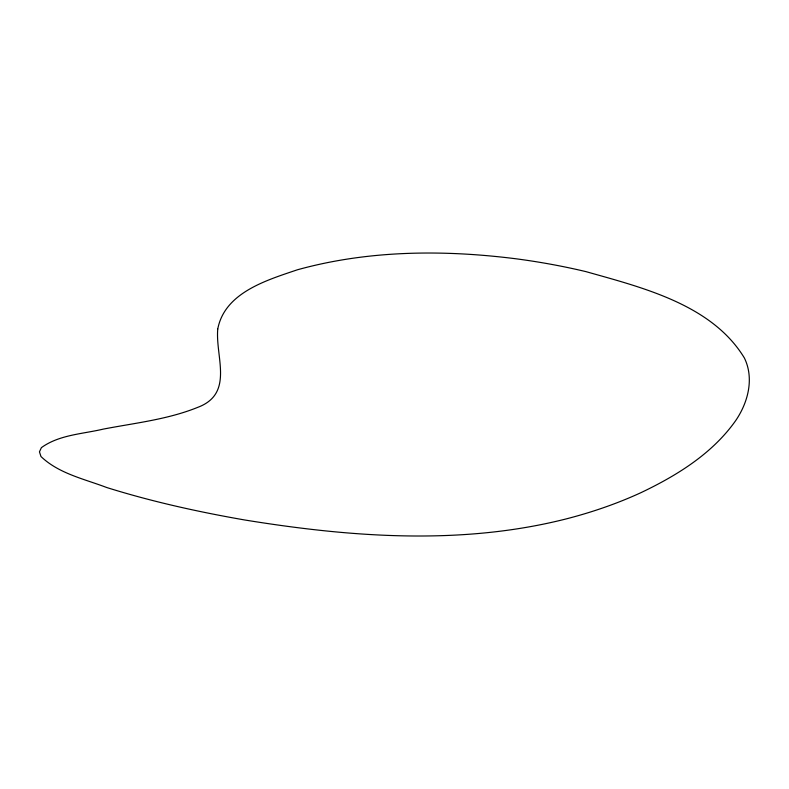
<?xml version="1.0" encoding="UTF-8"?>
<svg xmlns="http://www.w3.org/2000/svg" width="789" height="789" viewBox="0 0 789 789"><rect width="100%" height="100%" fill="white"/><g stroke="black" fill="none" stroke-linecap="round" stroke-linejoin="round"><path stroke-width="1.18" d="M217.754 329.043C215.219 357.003 234.422 393.701 197.605 407.41C167.485 419.57 134.83 423.022 103.162 429.137C82.45 434.029 59.116 434.769 41.393 447.649L39.45 451.831L40.969 456.515C58.761 473.617 84.334 478.992 106.762 487.533C151.932 501.656 198.236 511.874 244.837 520C350.898 537.201 461.24 545.584 566.482 518.837A344.507 198.897 0 0 0 641.171 492.563C677.031 475.451 712.447 453.596 735.713 420.567C748.021 402.558 754.373 378.533 744.402 358.019C711.905 304.465 642.216 287.541 585.892 271.613A440.499 254.314 0 0 0 516.795 258.891C443.882 249.59 368.562 250.054 297.335 269.808C266.79 280.174 224.687 292.532 217.754 329.043"/></g></svg>
